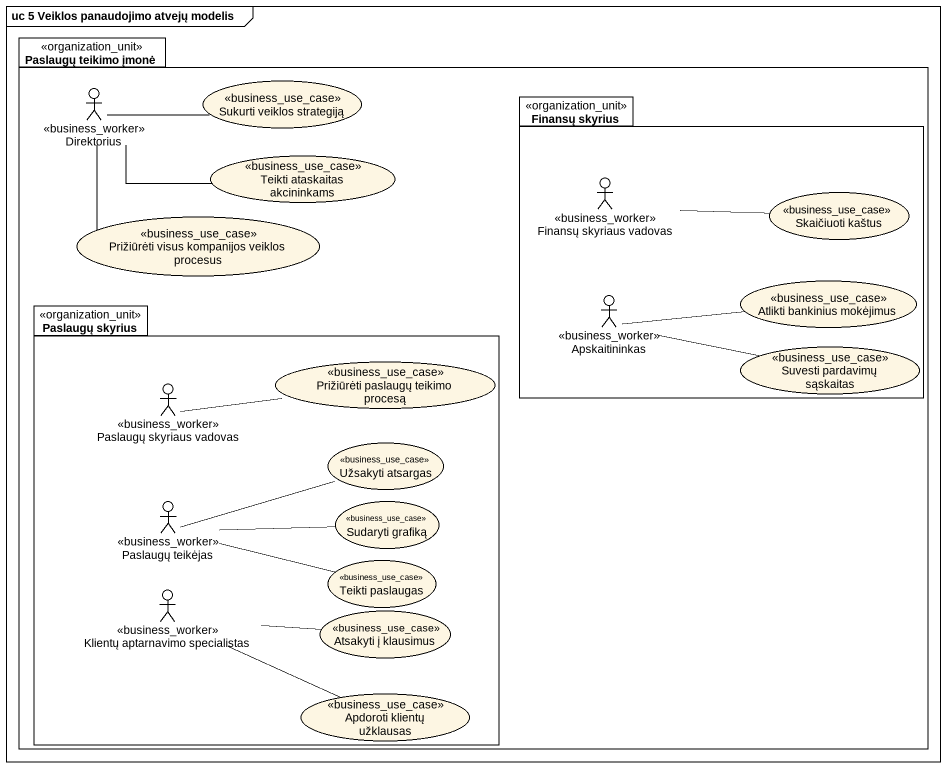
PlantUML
@startuml
mainframe uc 5 Veiklos panaudojimo atvejų modelis
package "Paslaugų teikimo įmonė" as Paslaugų_teikimo_įmonė <<organization_unit>> {
  actor Direktorius <<business_worker>>
  usecase "Sukurti veiklos strategiją" as Sukurti_veiklos_strategiją <<business_use_case>>
  package "Finansų skyrius" as Finansų_skyrius <<organization_unit>> {
    actor "Finansų skyriaus vadovas" as Finansų_skyriaus_vadovas <<business_worker>>
    usecase "Skaičiuoti kaštus" as Skaičiuoti_kaštus <<business_use_case>>
    actor Apskaitininkas <<business_worker>>
    usecase "Atlikti bankinius mokėjimus" as Atlikti_bankinius_mokėjimus <<business_use_case>>
    usecase "Suvesti pardavimų sąskaitas" as Suvesti_pardavimų_sąskaitas <<business_use_case>>
  }
  usecase "Teikti ataskaitas akcininkams" as Teikti_ataskaitas <<business_use_case>>
  usecase "Prižiūrėti visus kompanijos veiklos procesus" as Prižiūrėti_visus_kompanijos <<business_use_case>>
  package "Paslaugų skyrius" as Paslaugų_skyrius <<organization_unit>> {
    usecase "Prižiūrėti paslaugų teikimo procesą" as Prižiūrėti_paslaugų_teikimo <<business_use_case>>
    actor "Paslaugų skyriaus vadovas" as Paslaugų_skyriaus_vadovas <<business_worker>>
    usecase "Užsakyti atsargas" as Užsakyti_atsargas <<business_use_case>>
    actor "Paslaugų teikėjas" as Paslaugų_teikėjas <<business_worker>>
    usecase "Sudaryti grafiką" as Sudaryti_grafiką <<business_use_case>>
    usecase "Teikti paslaugas" as Teikti_paslaugas <<business_use_case>>
    actor "Klientų aptarnavimo specialistas" as Klientų_aptarnavimo <<business_worker>>
    usecase "Atsakyti į klausimus" as Atsakyti_į_klausimus <<business_use_case>>
    usecase "Apdoroti klientų užklausas" as Apdoroti_klientų_užklausas <<business_use_case>>
  }
}
Direktorius -right- Sukurti_veiklos_strategiją
Direktorius -- Prižiūrėti_visus_kompanijos
Teikti_ataskaitas -left- Direktorius
Finansų_skyriaus_vadovas -right- Skaičiuoti_kaštus
Apskaitininkas -right- Atlikti_bankinius_mokėjimus
Apskaitininkas -right- Suvesti_pardavimų_sąskaitas
Paslaugų_skyriaus_vadovas -right- Prižiūrėti_paslaugų_teikimo
Paslaugų_teikėjas -right- Užsakyti_atsargas
Paslaugų_teikėjas -right- Sudaryti_grafiką
Paslaugų_teikėjas -right- Teikti_paslaugas
Klientų_aptarnavimo -right- Atsakyti_į_klausimus
Klientų_aptarnavimo -right- Apdoroti_klientų_užklausas
@enduml
